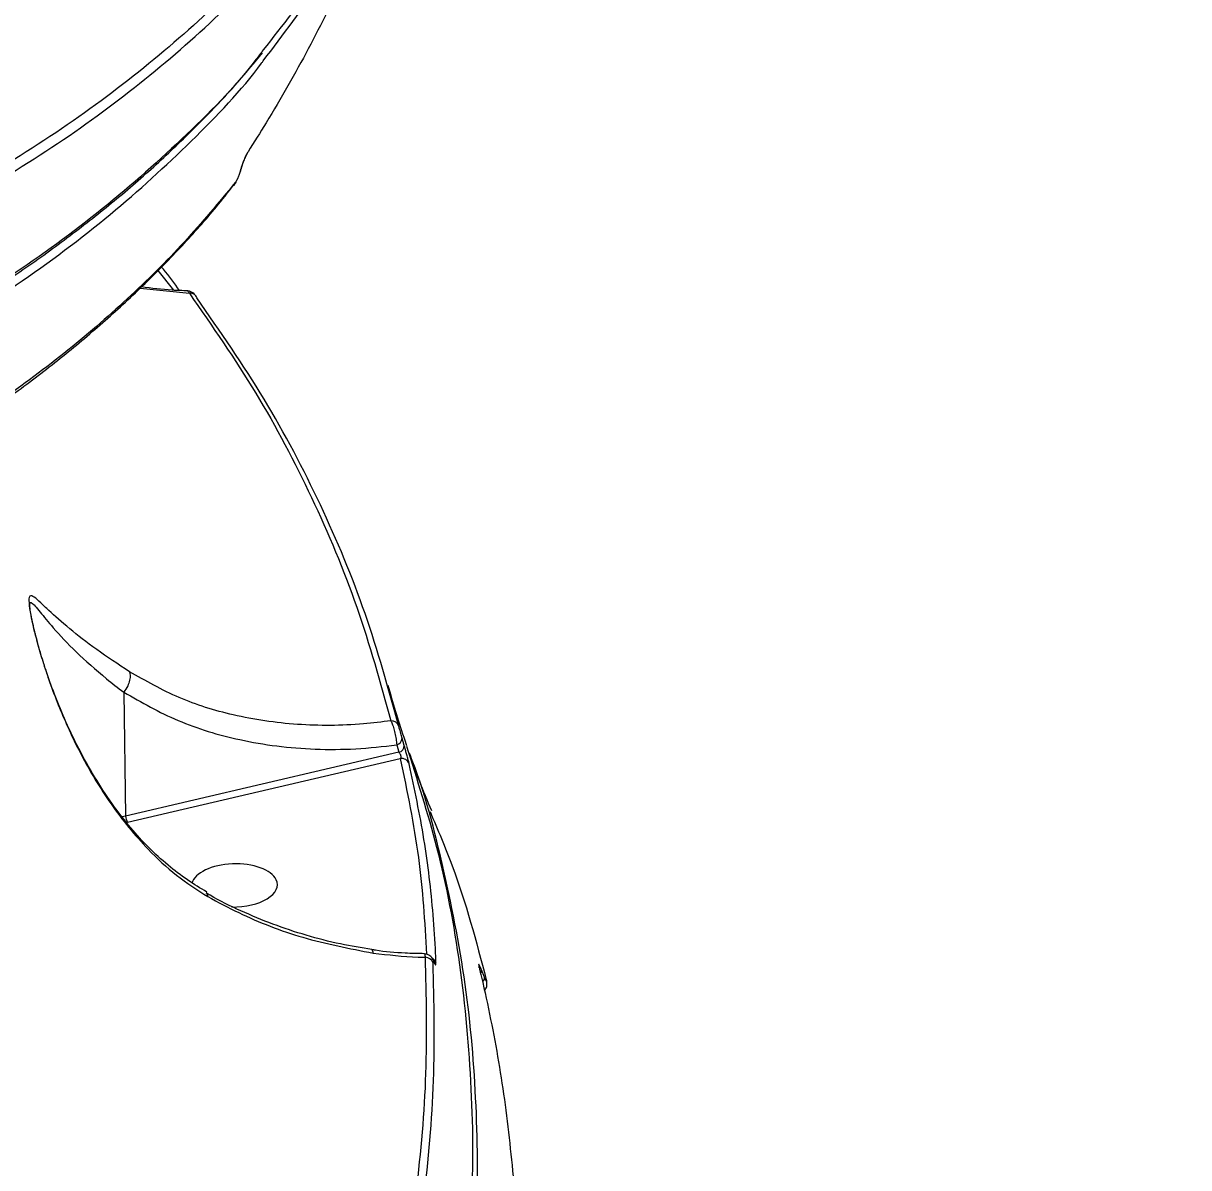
# Model space of a CAD drawing. Header units: millimetres. Extents: x -6879 to 7341, y -8047 to 7187.
# Drawn here: x -623.9 to -497.5, y 2973.6 to 3097.7 of the extents above; entities that cross this region are included whole.
import ezdxf

# ---------------------------------------------------------------- set-up
doc = ezdxf.new("R2010")
doc.units = ezdxf.units.MM
for name, color, linetype in [('DIKOM_ОБЪЕКТ', 7, 'Continuous'), ('DIKOM_РАЗМЕР_ЗОНА', 7, 'Continuous'), ('DIKOM_РАЗМЕР_ОБЪЕКТА', 7, 'Continuous')]:
    doc.layers.add(name, color=color, linetype=linetype)
doc.styles.add('style1', font='arial.ttf', dxfattribs={"width": 0.8})
doc.dimstyles.new('1-50', dxfattribs={"dimtxt": 300, "dimasz": 200, "dimexe": 100, "dimexo": 0, "dimgap": 100, "dimtad": 0, "dimdec": 0, "dimtxsty": 'style1', "dimcen": 0, "dimclrd": 7, "dimclre": 7, "dimadec": 1, "dimazin": 2, "dimtfac": 1, "dimtdec": 0, "dimtmove": 1, "dimatfit": 3, "dimfxl": 0, "dimlwd": 25, "dimlwe": 18, "dimarcsym": 0})

# ---------------------------------------------------------------- blocks, each defined once
blk = doc.blocks.new('*D20')
at = {"layer": 'Defpoints', "color": 0, "transparency": 16777216}
for p in [(-335.47, 4138.44), (-5198.79, -5966.88), (-1568.13, -5966.88)]:
    blk.add_point(p, dxfattribs=at)
at = {"layer": 'DIKOM_РАЗМЕР_ОБЪЕКТА', "color": 7, "lineweight": 18, "transparency": 16777216}
for p, q in [((-335.47, 4138.44), (-5298.79, 4138.44)), ((-1568.13, -5966.88), (-5298.79, -5966.88))]:
    blk.add_line(p, q, dxfattribs=at)
at = {"layer": 'DIKOM_РАЗМЕР_ОБЪЕКТА', "color": 7, "lineweight": 25, "transparency": 16777216}
for p, q in [((-5198.79, 3938.44), (-5198.79, -81.84)), ((-5198.79, -5766.88), (-5198.79, -1161.62))]:
    blk.add_line(p, q, dxfattribs=at)
at = {"layer": 'DIKOM_РАЗМЕР_ОБЪЕКТА', "color": 7, "transparency": 16777216}
for points in [[(-5232.12, 3938.44), (-5165.46, 3938.44), (-5198.79, 4138.44)], [(-5232.12, -5766.88), (-5165.46, -5766.88), (-5198.79, -5966.88)]]:
    blk.add_solid(points, dxfattribs=at)
at = {"layer": 'DIKOM_РАЗМЕР_ОБЪЕКТА', "color": 0, "transparency": 16777216, "insert": (-5198.79, -621.73), "char_height": 300, "attachment_point": 5, "rotation": 90, "style": 'style1'}
blk.add_mtext('10100', dxfattribs=at)
blk = doc.blocks.new('*D19')
at = {"layer": 'Defpoints', "color": 0, "transparency": 16777216}
for p in [(5624.04, 6094.27), (-4435.35, 2864.29), (5624.04, -2640.11)]:
    blk.add_point(p, dxfattribs=at)
at = {"layer": 'DIKOM_РАЗМЕР_ОБЪЕКТА', "color": 7, "lineweight": 18, "transparency": 16777216}
for p, q in [((-4435.35, 2864.29), (-4435.35, 6194.27)), ((5624.04, -2640.11), (5624.04, 6194.27))]:
    blk.add_line(p, q, dxfattribs=at)
at = {"layer": 'DIKOM_РАЗМЕР_ОБЪЕКТА', "color": 7, "lineweight": 25, "transparency": 16777216}
for p, q in [((-4235.35, 6094.27), (2113.67, 6094.27)), ((5424.04, 6094.27), (3193.46, 6094.27))]:
    blk.add_line(p, q, dxfattribs=at)
at = {"layer": 'DIKOM_РАЗМЕР_ОБЪЕКТА', "color": 7, "transparency": 16777216}
for points in [[(-4235.35, 6127.6), (-4235.35, 6060.94), (-4435.35, 6094.27)], [(5424.04, 6127.6), (5424.04, 6060.94), (5624.04, 6094.27)]]:
    blk.add_solid(points, dxfattribs=at)
at = {"layer": 'DIKOM_РАЗМЕР_ОБЪЕКТА', "color": 0, "transparency": 16777216, "insert": (2653.56, 6094.27), "char_height": 300, "attachment_point": 5, "style": 'style1'}
blk.add_mtext('10100', dxfattribs=at)
blk = doc.blocks.new('*D18')
at = {"layer": 'Defpoints', "color": 0, "transparency": 16777216}
for p in [(-342.29, 5666.7), (-6681.79, -8047.27), (-1651.48, -8047.27)]:
    blk.add_point(p, dxfattribs=at)
at = {"layer": 'DIKOM_РАЗМЕР_ЗОНА', "color": 7, "lineweight": 18, "transparency": 16777216}
for p, q in [((-342.29, 5666.7), (-6781.79, 5666.7)), ((-1651.48, -8047.27), (-6781.79, -8047.27))]:
    blk.add_line(p, q, dxfattribs=at)
at = {"layer": 'DIKOM_РАЗМЕР_ЗОНА', "color": 7, "lineweight": 25, "transparency": 16777216}
for p, q in [((-6681.79, 5466.7), (-6681.79, -340.84)), ((-6681.79, -7847.27), (-6681.79, -1420.62))]:
    blk.add_line(p, q, dxfattribs=at)
at = {"layer": 'DIKOM_РАЗМЕР_ЗОНА', "color": 7, "transparency": 16777216}
for points in [[(-6715.12, 5466.7), (-6648.46, 5466.7), (-6681.79, 5666.7)], [(-6715.12, -7847.27), (-6648.46, -7847.27), (-6681.79, -8047.27)]]:
    blk.add_solid(points, dxfattribs=at)
at = {"layer": 'DIKOM_РАЗМЕР_ЗОНА', "color": 0, "transparency": 16777216, "insert": (-6681.79, -880.73), "char_height": 300, "attachment_point": 5, "rotation": 90, "style": 'style1'}
blk.add_mtext('13700', dxfattribs=at)
blk = doc.blocks.new('*D17')
at = {"layer": 'Defpoints', "color": 0, "transparency": 16777216}
for p in [(-5935.35, 6990.27), (-5935.35, 998.27), (7340.79, -2830.86)]:
    blk.add_point(p, dxfattribs=at)
at = {"layer": 'DIKOM_РАЗМЕР_ЗОНА', "color": 7, "lineweight": 18, "transparency": 16777216}
for p, q in [((-5935.35, 998.27), (-5935.35, 7090.27)), ((7340.79, -2830.86), (7340.79, 7090.27))]:
    blk.add_line(p, q, dxfattribs=at)
at = {"layer": 'DIKOM_РАЗМЕР_ЗОНА', "color": 7, "lineweight": 25, "transparency": 16777216}
for p, q in [((-5735.35, 6990.27), (2016.67, 6990.27)), ((7140.79, 6990.27), (3096.46, 6990.27))]:
    blk.add_line(p, q, dxfattribs=at)
at = {"layer": 'DIKOM_РАЗМЕР_ЗОНА', "color": 7, "transparency": 16777216}
for points in [[(-5735.35, 7023.6), (-5735.35, 6956.94), (-5935.35, 6990.27)], [(7140.79, 7023.6), (7140.79, 6956.94), (7340.79, 6990.27)]]:
    blk.add_solid(points, dxfattribs=at)
at = {"layer": 'DIKOM_РАЗМЕР_ЗОНА', "color": 0, "transparency": 16777216, "insert": (2556.56, 6990.27), "char_height": 300, "attachment_point": 5, "style": 'style1'}
blk.add_mtext('13300', dxfattribs=at)

msp = doc.modelspace()

# ---------------------------------------------------------------- linework, layer by layer
at = {"layer": 'DIKOM_ОБЪЕКТ', "color": 7, "linetype": 'Continuous', "lineweight": 15}
for p, q in [((-609.29, 3070.88), (-607.6, 3068.73)), ((-611.21, 3068.97), (-605.88, 3068.41)), ((-612.99, 3025.15), (-612.79, 3011.71)), ((-582.58, 3019.37), (-582.81, 3020.16)), ((-583.39, 3019.42), (-583.15, 3018.63)), ((-583.15, 3018.63), (-612.79, 3011.71)), ((-612.58, 3011.04), (-583.01, 3017.95)), ((-612.79, 3011.71), (-613.15, 3011.62)), ((-579.32, 2995.8), (-579.36, 2995.95)), ((-574.44, 2995.27), (-574.47, 2995.37)), ((-573.88, 2994.23), (-574.2, 2995.03))]:
    msp.add_line(p, q, dxfattribs=at)
at = {"layer": 'DIKOM_ОБЪЕКТ', "color": 7, "linetype": 'Continuous', "lineweight": 15, "flags": 128}
for points in [[(-599.61, 3083.53), (-599.56, 3083.61), (-599.52, 3083.75)], [(-605.06, 3067.9), (-605.11, 3068.01), (-605.17, 3068.12)]]:
    msp.add_lwpolyline(points, dxfattribs=at)
at = {"layer": 'DIKOM_ОБЪЕКТ', "color": 7, "linetype": 'Continuous', "lineweight": 15}
for centre, radius, start, end in [((-601.66, 3080.59), 0.781, 321.1879, 346.3161), ((-605.78, 3067.62), 0.787, 38.6735, 97.1755), ((-583.99, 3021.18), 0.869, 19.4839, 92.2754), ((-583.59, 3020.17), 0.771, 285.0187, 359.5377), ((-583.36, 3019.37), 0.772, 285.146, 359.6451), ((-582.89, 3017.05), 0.91, 20.2948, 97.7422), ((-611.57, 3011.72), 1.22, 180.4227, 213.5962), ((-586.35, 2996.91), 0.404, 351.8283, 50.2349), ((-580.33, 2995.47), 0.936, 20.0425, 88.9916), ((-579.94, 2995.55), 0.841, 16.732, 56.8621), ((-574.65, 2994.97), 0.448, 321.3542, 8.0748), ((-574.42, 2994.18), 0.539, 307.9966, 5.3077)]:
    msp.add_arc(centre, radius, start, end, dxfattribs=at)
for start_param, end_param in [(3.359454, 6.131542), (1.499271, 3.359454)]:
    msp.add_ellipse((-601, 3004.19), major_axis=(-4.66, -0.12), ratio=0.503347, start_param=start_param, end_param=end_param, dxfattribs=at)
for points, knots in [([(-580.92, 3126.69), (-581.37, 3125.04), (-582.73, 3120.02), (-586.36, 3112.04), (-591.43, 3103), (-595.79, 3097.44), (-597.87, 3094.79)], [0, 0, 0, 0, 0.14459, 0.438668, 0.732521, 1, 1, 1, 1]), ([(-597.87, 3093.6), (-595.71, 3096.45), (-591.25, 3102.31), (-586.14, 3111.78), (-582.7, 3119.66), (-581.51, 3124.47), (-581.18, 3125.8)], [0, 0, 0, 0, 0.283782, 0.58455, 0.885562, 1, 1, 1, 1]), ([(-594.19, 3109.14), (-596.53, 3106.48), (-601.22, 3101.15), (-609.6, 3093.67), (-618.9, 3086.56), (-625.98, 3082.21), (-629.52, 3080.03)], [0, 0, 0, 0, 0.2486155, 0.4972312, 0.7486146, 1, 1, 1, 1]), ([(-629.23, 3078.93), (-625.72, 3081.08), (-618.71, 3085.39), (-609.42, 3092.48), (-600.97, 3099.99), (-596.23, 3105.39), (-593.86, 3108.09)], [0, 0, 0, 0, 0.248617, 0.497233, 0.748618, 1, 1, 1, 1]), ([(-586.81, 3108.13), (-586.95, 3107.79), (-587.64, 3106.08), (-589.56, 3101.67), (-592.89, 3094.91), (-596.52, 3088.49), (-598.86, 3084.79), (-599.52, 3083.75)], [0, 0, 0, 0, 0.041373, 0.206873, 0.538156, 0.86944, 1, 1, 1, 1]), ([(-597.87, 3094.79), (-598.13, 3094.44), (-600.63, 3091.05), (-606.57, 3085.08), (-615.64, 3077.03), (-625.93, 3069.63), (-637.18, 3062.82), (-649.62, 3056.5), (-663.24, 3050.71), (-678.04, 3045.5), (-693.02, 3041.16), (-707.97, 3037.6), (-722.72, 3034.73), (-738.13, 3032.32), (-754.16, 3030.41), (-770.66, 3029.01), (-787.52, 3028.12), (-802.89, 3027.74), (-812.77, 3027.78), (-816.8, 3027.8)], [0, 0, 0, 0, 0.007948, 0.076856, 0.145708, 0.212617, 0.279576, 0.346485, 0.415337, 0.484245, 0.553097, 0.611329, 0.669628, 0.727928, 0.78678, 0.845632, 0.903002, 0.960503, 1, 1, 1, 1]), ([(-817.22, 3027.33), (-815.8, 3027.31), (-810.94, 3027.25), (-802.79, 3027.31), (-792.79, 3027.52), (-782.96, 3027.89), (-773.32, 3028.42), (-763.88, 3029.11), (-754.62, 3029.96), (-745.55, 3030.98), (-736.66, 3032.15), (-727.95, 3033.48), (-719.41, 3034.97), (-711.05, 3036.62), (-702.86, 3038.43), (-694.85, 3040.41), (-687.04, 3042.54), (-679.47, 3044.81), (-672.16, 3047.23), (-665.11, 3049.78), (-658.32, 3052.48), (-651.79, 3055.31), (-645.51, 3058.29), (-639.48, 3061.41), (-633.71, 3064.67), (-628.18, 3068.07), (-622.9, 3071.62), (-617.87, 3075.32), (-613.1, 3079.14), (-608.61, 3083.09), (-604.44, 3087.15), (-600.86, 3090.94), (-598.81, 3093.43), (-597.94, 3094.48)], [0, 0, 0, 0, 0.013857, 0.047308, 0.080769, 0.11408, 0.147238, 0.180281, 0.213246, 0.246171, 0.279093, 0.312043, 0.345054, 0.378162, 0.411405, 0.44482, 0.478308, 0.511693, 0.544913, 0.578005, 0.611007, 0.643955, 0.676886, 0.709835, 0.742828, 0.775902, 0.809092, 0.842436, 0.875903, 0.909319, 0.942536, 0.975598, 1, 1, 1, 1]), ([(-700.54, 3037.8), (-697.39, 3038.59), (-688.92, 3040.71), (-675.86, 3044.67), (-661.63, 3049.83), (-648.28, 3055.65), (-635.87, 3062.1), (-624.48, 3069.21), (-614.32, 3076.79), (-605.57, 3084.86), (-600.13, 3090.47), (-597.93, 3093.52), (-597.87, 3093.6)], [0, 0, 0, 0, 0.0677833, 0.1826086, 0.2975218, 0.4123472, 0.5305074, 0.6487642, 0.7669237, 0.8817496, 0.9966626, 1, 1, 1, 1]), ([(-599.52, 3083.75), (-599.59, 3083.63), (-599.72, 3083.4), (-599.95, 3082.88), (-600.16, 3082.33), (-600.26, 3081.98), (-600.3, 3081.82)], [0, 0, 0, 0, 0.25916, 0.517734, 0.781239, 1, 1, 1, 1]), ([(-600.25, 3081.93), (-600.24, 3081.98), (-600.19, 3082.15), (-600.07, 3082.5), (-599.9, 3082.95), (-599.74, 3083.3), (-599.63, 3083.49), (-599.61, 3083.52), (-599.61, 3083.52)], [0, 0, 0, 0, 0.082684, 0.28988, 0.532688, 0.79654, 0.965312, 1, 1, 1, 1]), ([(-601.06, 3080.11), (-601.03, 3080.13), (-600.93, 3080.24), (-600.79, 3080.51), (-600.57, 3080.97), (-600.38, 3081.48), (-600.3, 3081.77), (-600.28, 3081.87)], [0, 0, 0, 0, 0.052075, 0.245562, 0.566533, 0.834645, 1, 1, 1, 1]), ([(-600.3, 3081.82), (-600.31, 3081.78), (-600.36, 3081.6), (-600.47, 3081.28), (-600.62, 3080.91), (-600.77, 3080.59), (-600.86, 3080.47), (-600.9, 3080.41)], [0, 0, 0, 0, 0.07986, 0.318104, 0.555537, 0.777388, 1, 1, 1, 1]), ([(-627.21, 3055.92), (-626.28, 3056.57), (-623.63, 3058.4), (-619.54, 3061.58), (-614.95, 3065.44), (-610.64, 3069.43), (-606.63, 3073.54), (-603.44, 3077.1), (-601.69, 3079.34), (-601.08, 3080.12)], [0, 0, 0, 0, 0.0883934, 0.2530182, 0.4176613, 0.5822814, 0.7466527, 0.9109001, 1, 1, 1, 1]), ([(-600.9, 3080.41), (-602.69, 3078.24), (-606.28, 3073.91), (-612.53, 3067.75), (-619.36, 3061.81), (-624.48, 3058.09), (-627.04, 3056.23)], [0, 0, 0, 0, 0.24912, 0.498242, 0.74912, 1, 1, 1, 1]), ([(-606.94, 3068.7), (-607.5, 3069.47), (-608.13, 3070.34), (-608.83, 3071.18), (-608.91, 3071.27)], [0, 0, 0, 0, 0.895658, 1, 1, 1, 1]), ([(-606.05, 3068.67), (-606.62, 3068.68), (-608.31, 3068.73), (-609.97, 3068.94), (-611.08, 3069.09)], [0, 0, 0, 0, 0.332355, 1, 1, 1, 1]), ([(-605.18, 3068.11), (-605.24, 3068.2), (-605.36, 3068.36), (-605.64, 3068.54), (-605.87, 3068.64), (-606.02, 3068.63), (-606.06, 3068.63)], [0, 0, 0, 0, 0.357961, 0.621803, 0.904019, 1, 1, 1, 1]), ([(-606.06, 3068.63), (-606.03, 3068.62), (-605.97, 3068.59), (-605.91, 3068.46), (-605.88, 3068.41)], [0, 0, 0, 0, 0.618972, 1, 1, 1, 1]), ([(-605.88, 3068.41), (-603.4, 3064.83), (-598.44, 3057.69), (-592.45, 3046.29), (-587.47, 3034.46), (-585.17, 3026.18), (-584.02, 3022.04)], [0, 0, 0, 0, 0.248474, 0.49695, 0.748476, 1, 1, 1, 1]), ([(-583.17, 3021.47), (-584.3, 3025.56), (-586.57, 3033.75), (-591.53, 3045.56), (-597.52, 3057.03), (-602.55, 3064.27), (-605.06, 3067.9)], [0, 0, 0, 0, 0.2484779, 0.4969531, 0.7484772, 1, 1, 1, 1]), ([(-612.38, 3027.37), (-613.61, 3028.18), (-616.1, 3029.82), (-618.96, 3032.06), (-620.86, 3033.76), (-622.03, 3034.89), (-622.74, 3035.51), (-623.18, 3035.71), (-623.32, 3035.21), (-623.18, 3033.94), (-622.78, 3032.07), (-622.24, 3030.03), (-621.35, 3027.07), (-619.9, 3023.11), (-617.55, 3018.05), (-614.46, 3012.9), (-610.91, 3008.54), (-607.32, 3005.18), (-605.03, 3003.72), (-603.88, 3002.98)], [0, 0, 0, 0, 0.082707, 0.167769, 0.252791, 0.296583, 0.340313, 0.385156, 0.416776, 0.448698, 0.482868, 0.514003, 0.545843, 0.619985, 0.695631, 0.785268, 0.877253, 0.937862, 1, 1, 1, 1]), ([(-622.5, 3031.14), (-622.61, 3031.54), (-622.8, 3032.33), (-623.01, 3033.31), (-623.13, 3034), (-623.18, 3034.42), (-623.18, 3034.46), (-623.18, 3034.47)], [0, 0, 0, 0, 0.263605, 0.510197, 0.714879, 0.877465, 1, 1, 1, 1]), ([(-623.16, 3034.47), (-623.16, 3034.56), (-623.18, 3034.92), (-622.98, 3034.87), (-622.62, 3034.54), (-621.89, 3033.63), (-620.56, 3031.98), (-618.26, 3029.53), (-615.53, 3027.13), (-613.66, 3025.64), (-612.99, 3025.16), (-612.99, 3025.15)], [0, 0, 0, 0, 0.022176, 0.093586, 0.178977, 0.264671, 0.436988, 0.663787, 0.890424, 0.999857, 1, 1, 1, 1]), ([(-603.98, 3003.47), (-604.68, 3003.89), (-606.13, 3004.76), (-608.24, 3006.39), (-610.32, 3008.27), (-612.26, 3010.42), (-614.16, 3012.86), (-615.98, 3015.6), (-617.72, 3018.67), (-619.21, 3021.73), (-620.4, 3024.61), (-621.32, 3027.14), (-621.98, 3029.23), (-622.36, 3030.56), (-622.49, 3031.1), (-622.5, 3031.14)], [0, 0, 0, 0, 0.075554, 0.155494, 0.238492, 0.32331, 0.409608, 0.506913, 0.607779, 0.713588, 0.800689, 0.876942, 0.946013, 0.996258, 1, 1, 1, 1]), ([(-612.38, 3027.37), (-612.37, 3027.34), (-612.33, 3027.23), (-612.28, 3026.93), (-612.33, 3026.44), (-612.55, 3025.78), (-612.83, 3025.37), (-612.99, 3025.15)], [0, 0, 0, 0, 0.0513159, 0.196575, 0.4492392, 0.70191, 1, 1, 1, 1]), ([(-584.02, 3022.04), (-585.01, 3021.92), (-588.44, 3021.51), (-594.26, 3021.48), (-600.97, 3022.48), (-607.13, 3024.39), (-610.62, 3026.37), (-612.38, 3027.37)], [0, 0, 0, 0, 0.094922, 0.327624, 0.565732, 0.780603, 1, 1, 1, 1]), ([(-612.99, 3025.15), (-612.99, 3025.15), (-612.99, 3025.15), (-612.99, 3025.15), (-612.99, 3025.15), (-612.99, 3025.15)], [0, 0, 0, 0, 0.328019, 0.789536, 1, 1, 1, 1]), ([(-582.29, 3019.32), (-582.39, 3019.63), (-583.12, 3021.76), (-583.77, 3023.97), (-584.33, 3025.86)], [0, 0, 0, 0, 0.144726, 1, 1, 1, 1]), ([(-612.99, 3025.15), (-611.08, 3024.05), (-607.2, 3021.84), (-601.46, 3020.12), (-596.41, 3019.25), (-592.2, 3018.92), (-587.86, 3018.93), (-584.88, 3019.26), (-583.39, 3019.42)], [0, 0, 0, 0, 0.228251, 0.462052, 0.59449, 0.726927, 0.863465, 1, 1, 1, 1]), ([(-584.02, 3022.04), (-583.96, 3021.91), (-583.84, 3021.63), (-583.67, 3021.04), (-583.52, 3020.39), (-583.43, 3019.83), (-583.4, 3019.53), (-583.39, 3019.42)], [0, 0, 0, 0, 0.219329, 0.43882, 0.656012, 0.873282, 1, 1, 1, 1]), ([(-582.81, 3020.16), (-582.84, 3020.24), (-582.88, 3020.4), (-582.96, 3020.68), (-583.04, 3020.99), (-583.12, 3021.27), (-583.15, 3021.4), (-583.17, 3021.47)], [0, 0, 0, 0, 0.179855, 0.380099, 0.581206, 0.79066, 1, 1, 1, 1]), ([(-582.04, 3017.36), (-582.06, 3017.46), (-582.11, 3017.66), (-582.23, 3018.1), (-582.36, 3018.57), (-582.48, 3019.01), (-582.55, 3019.25), (-582.58, 3019.37)], [0, 0, 0, 0, 0.213154, 0.426478, 0.630618, 0.828929, 1, 1, 1, 1]), ([(-582.35, 3019.3), (-581.19, 3015.67), (-578.71, 3007.94), (-576.37, 2995.52), (-575.17, 2982.16), (-575.05, 2970.91), (-575.8, 2964.09), (-576.03, 2961.97)], [0, 0, 0, 0, 0.20139, 0.428116, 0.661429, 0.894931, 1, 1, 1, 1]), ([(-583.15, 3018.63), (-583.13, 3018.59), (-583.08, 3018.54), (-583.03, 3018.44), (-582.99, 3018.35), (-582.97, 3018.29), (-582.96, 3018.19), (-582.96, 3018.13), (-582.97, 3018.03), (-583, 3017.99), (-583.01, 3017.95)], [0, 0, 0, 0, 0.179222, 0.319199, 0.369015, 0.516551, 0.556427, 0.716592, 0.76581, 1, 1, 1, 1]), ([(-583.01, 3017.95), (-582.27, 3014.38), (-580.8, 3007.33), (-580.36, 3000.23), (-580.15, 2996.73)], [0, 0, 0, 0, 0.506207, 1, 1, 1, 1]), ([(-575.43, 2960.87), (-575.24, 2962.6), (-574.53, 2968.9), (-574.61, 2979.51), (-575.62, 2992.8), (-578.17, 3005.78), (-580.35, 3014.42), (-582.02, 3018.53), (-582.02, 3018.54)], [0, 0, 0, 0, 0.085144, 0.310483, 0.535647, 0.767353, 0.999246, 1, 1, 1, 1]), ([(-579.6, 3012.27), (-580.05, 3013.35), (-580.91, 3015.4), (-581.66, 3017.54), (-582.01, 3018.54)], [0, 0, 0, 0, 0.528129, 1, 1, 1, 1]), ([(-579.14, 2995.79), (-579.15, 2996.14), (-579.22, 2997.87), (-579.52, 3002.34), (-580.31, 3009.2), (-581.46, 3014.64), (-582.04, 3017.36)], [0, 0, 0, 0, 0.048061, 0.240322, 0.619881, 1, 1, 1, 1]), ([(-579.78, 3012.19), (-578.95, 3010.25), (-576.41, 3004.35), (-574.78, 2998.14), (-573.69, 2993.97)], [0, 0, 0, 0, 0.329641, 1, 1, 1, 1]), ([(-603.88, 3002.98), (-603.88, 3003), (-603.89, 3003.11), (-603.92, 3003.27), (-604.02, 3003.32), (-604.06, 3003.34)], [0, 0, 0, 0, 0.129753, 0.594253, 1, 1, 1, 1]), ([(-586.09, 2997.23), (-587.22, 2997.42), (-589.64, 2997.82), (-593.22, 2998.75), (-596.84, 2999.95), (-600.31, 3001.41), (-602.71, 3002.57), (-603.9, 3003.29), (-604.04, 3003.38)], [0, 0, 0, 0, 0.1764867, 0.3752862, 0.5743908, 0.773781, 0.9734734, 1, 1, 1, 1]), ([(-603.88, 3002.98), (-602.77, 3002.39), (-599.52, 3000.64), (-593.59, 2998.34), (-588.52, 2997.35), (-585.95, 2996.85)], [0, 0, 0, 0, 0.202285, 0.596121, 1, 1, 1, 1]), ([(-580.31, 2996.41), (-580.22, 2992.23), (-580.03, 2983.86), (-581.16, 2970.96), (-583.26, 2957.83), (-585.61, 2948.9), (-586.79, 2944.44)], [0, 0, 0, 0, 0.248615, 0.497231, 0.748614, 1, 1, 1, 1]), ([(-580.37, 2996.79), (-581.08, 2996.8), (-582.86, 2996.83), (-584.76, 2997), (-585.96, 2997.2), (-586.09, 2997.23)], [0, 0, 0, 0, 0.368128, 0.927323, 1, 1, 1, 1]), ([(-585.95, 2996.85), (-584.33, 2996.67), (-582.45, 2996.45), (-580.56, 2996.41), (-580.31, 2996.41)], [0, 0, 0, 0, 0.866647, 1, 1, 1, 1]), ([(-579.36, 2995.95), (-579.38, 2995.99), (-579.42, 2996.1), (-579.5, 2996.27), (-579.67, 2996.49), (-579.92, 2996.66), (-580.17, 2996.76), (-580.33, 2996.75), (-580.37, 2996.75)], [0, 0, 0, 0, 0.118547, 0.308421, 0.497717, 0.688668, 0.911301, 1, 1, 1, 1]), ([(-580.37, 2996.74), (-580.37, 2996.75), (-580.37, 2996.78), (-580.34, 2996.64), (-580.32, 2996.47), (-580.31, 2996.41)], [0, 0, 0, 0, 0.138179, 0.711178, 1, 1, 1, 1]), ([(-585.93, 2943.75), (-584.76, 2948.17), (-582.43, 2957.01), (-580.32, 2970.12), (-579.16, 2983.09), (-579.35, 2991.56), (-579.45, 2995.79)], [0, 0, 0, 0, 0.248616, 0.497232, 0.748615, 1, 1, 1, 1]), ([(-579.45, 2995.79), (-579.45, 2995.82), (-579.45, 2995.9), (-579.44, 2995.98), (-579.39, 2995.97), (-579.34, 2995.86), (-579.32, 2995.8)], [0, 0, 0, 0, 0.108464, 0.39834, 0.699637, 1, 1, 1, 1]), ([(-579.34, 2995.91), (-579.34, 2995.91), (-579.34, 2995.91), (-579.36, 2995.95), (-579.36, 2995.96)], [0, 0, 0, 0, 0.574468, 1, 1, 1, 1]), ([(-579.32, 2995.8), (-579.29, 2995.73), (-579.22, 2995.57), (-579.16, 2995.55), (-579.14, 2995.66), (-579.14, 2995.77), (-579.14, 2995.79)], [0, 0, 0, 0, 0.3054265, 0.6115235, 0.9125964, 1, 1, 1, 1]), ([(-574.2, 2995.03), (-574.25, 2995.16), (-574.35, 2995.4), (-574.46, 2995.62), (-574.51, 2995.68), (-574.52, 2995.6), (-574.48, 2995.45), (-574.47, 2995.37)], [0, 0, 0, 0, 0.206409, 0.413351, 0.614174, 0.813403, 1, 1, 1, 1]), ([(-574.47, 2995.37), (-574.38, 2994.99), (-573.93, 2993.11), (-572.87, 2988.18), (-571.53, 2980.45), (-570.91, 2974.05), (-570.6, 2970.84)], [0, 0, 0, 0, 0.048059, 0.240322, 0.619882, 1, 1, 1, 1]), ([(-574.44, 2995.27), (-574.44, 2995.3), (-574.46, 2995.36), (-574.46, 2995.39), (-574.46, 2995.38), (-574.46, 2995.38)], [0, 0, 0, 0, 0.401789, 0.924054, 1, 1, 1, 1]), ([(-573.91, 2992.76), (-573.9, 2992.77), (-573.82, 2992.83), (-573.73, 2992.99), (-573.63, 2993.21), (-573.6, 2993.41), (-573.61, 2993.58), (-573.63, 2993.72), (-573.64, 2993.82), (-573.67, 2993.9), (-573.67, 2993.92)], [0, 0, 0, 0, 0.021706, 0.218922, 0.387156, 0.532306, 0.655434, 0.769543, 0.944084, 1, 1, 1, 1]), ([(-573.69, 2993.97), (-573.68, 2993.93), (-573.66, 2993.85), (-573.66, 2993.79), (-573.7, 2993.83), (-573.78, 2993.98), (-573.85, 2994.15), (-573.88, 2994.23)], [0, 0, 0, 0, 0.148737, 0.348733, 0.557275, 0.779098, 1, 1, 1, 1])]:
    msp.add_open_spline(points, degree=3, knots=knots, dxfattribs=at)

# ---------------------------------------------------------------- dimensions: what is measured, and where the dimension line sits
at = {"layer": 'DIKOM_РАЗМЕР_ЗОНА'}
dim = msp.add_linear_dim(base=(-5935.35, 6990.27), p1=(7340.79, -2830.86), p2=(-5935.35, 998.27), text='13300', dimstyle='1-50', override={"dimscale": 1, "dimtix": 0, "dimtofl": 1, "dimtmove": 1, "dimatfit": 3}, dxfattribs=at)
dim.commit()
dim.dimension.update_dxf_attribs({"geometry": '*D17', "text_midpoint": (2556.56, 6990.27), "dimtype": 160})
dim = msp.add_linear_dim(base=(-6681.79, -8047.27), p1=(-342.29, 5666.7), p2=(-1651.48, -8047.27), angle=270, text='13700', dimstyle='1-50', override={"dimscale": 1, "dimtix": 0, "dimtofl": 1, "dimtmove": 1, "dimatfit": 3}, dxfattribs=at)
dim.commit()
dim.dimension.update_dxf_attribs({"geometry": '*D18', "text_midpoint": (-6681.79, -880.73), "dimtype": 160})
at = {"layer": 'DIKOM_РАЗМЕР_ОБЪЕКТА'}
dim = msp.add_linear_dim(base=(5624.04, 6094.27), p1=(-4435.35, 2864.29), p2=(5624.04, -2640.11), text='10100', dimstyle='1-50', override={"dimscale": 1, "dimtix": 0, "dimtofl": 1, "dimtmove": 1, "dimatfit": 3}, dxfattribs=at)
dim.commit()
dim.dimension.update_dxf_attribs({"geometry": '*D19', "text_midpoint": (2653.56, 6094.27), "dimtype": 160})
dim = msp.add_linear_dim(base=(-5198.79, -5966.88), p1=(-335.47, 4138.44), p2=(-1568.13, -5966.88), angle=270, text='10100', dimstyle='1-50', override={"dimscale": 1, "dimtix": 0, "dimtofl": 1, "dimtmove": 1, "dimatfit": 3}, dxfattribs=at)
dim.commit()
dim.dimension.update_dxf_attribs({"geometry": '*D20', "text_midpoint": (-5198.79, -621.73), "dimtype": 160})

doc.saveas('drawing.dxf')
